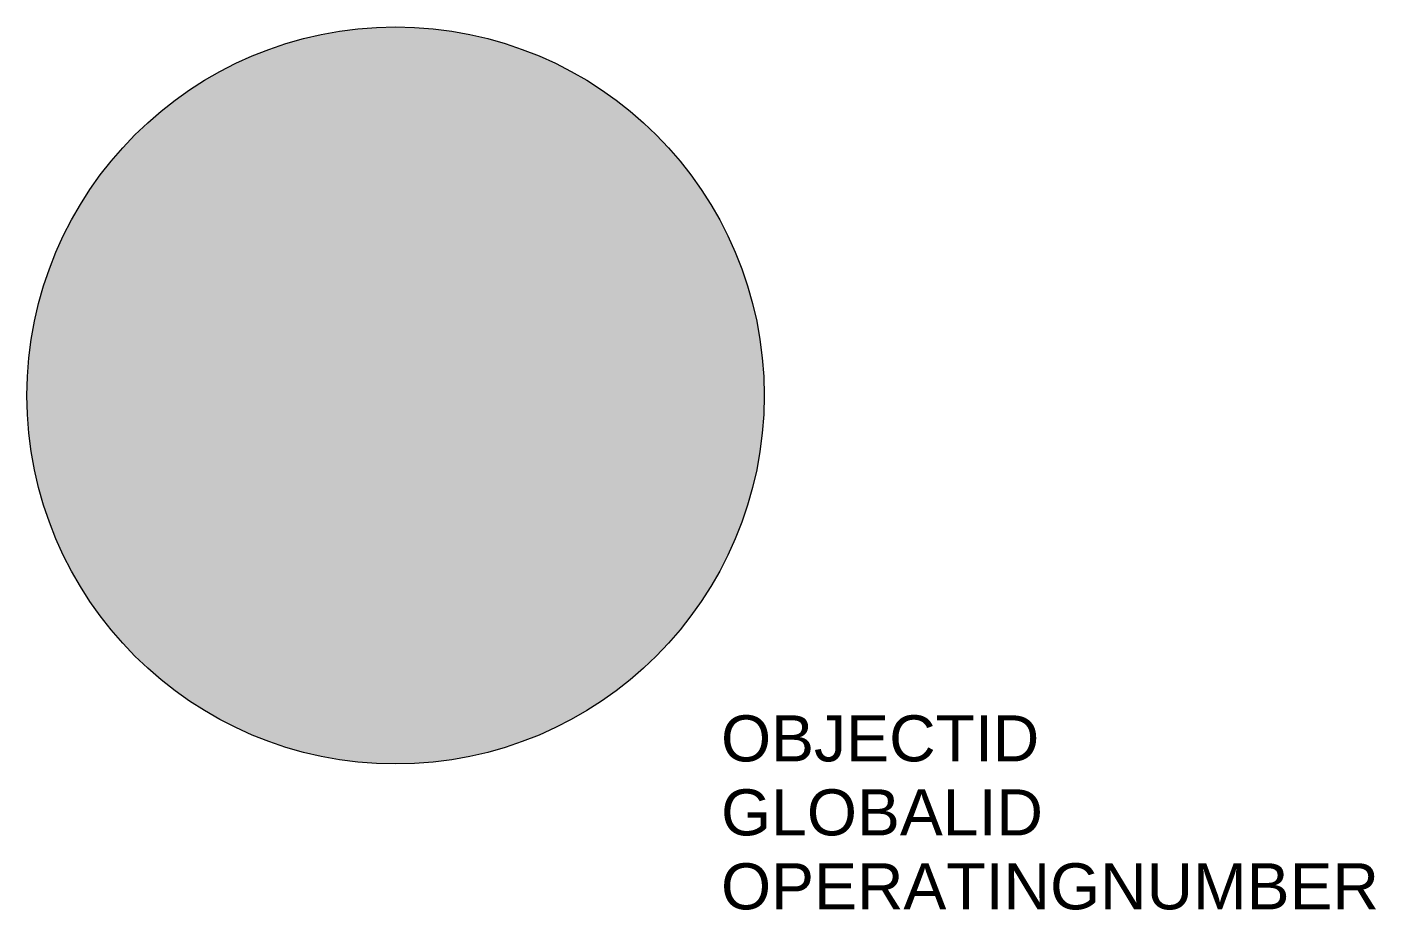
# Model space of a CAD drawing. Header units: feet. Extents: x -0.04 to 0.106, y -0.056 to 0.04.
import ezdxf

# ---------------------------------------------------------------- set-up
doc = ezdxf.new("R2010")
doc.units = ezdxf.units.FT
doc.header["$LTSCALE"] = 50
doc.header["$MEASUREMENT"] = 0
doc.linetypes.add('EESLU', pattern=[2, 1, 1])
doc.layers.add('MAP-ELEC-POLES', color=7, linetype='Continuous')
doc.styles.get("Standard").update_dxf_attribs({"font": 'arial.ttf'})

msp = doc.modelspace()

# ---------------------------------------------------------------- hatches: boundary and pattern name
at = {"layer": 'MAP-ELEC-POLES', "linetype": 'ByBlock', "true_color": 0x004c73, "transparency": 33554687}
h = msp.add_hatch(color=156, dxfattribs=at)
h.dxf.hatch_style = 1
h.paths.add_polyline_path([(0.04, 0, 1), (-0.04, 0, 1)])

# ---------------------------------------------------------------- linework, layer by layer
at = {"layer": 'MAP-ELEC-POLES', "color": 0, "linetype": 'ByBlock'}
msp.add_circle((0, 0), 0.04, dxfattribs=at)

# ---------------------------------------------------------------- texts
at = {"color": 0, "linetype": 'EESLU', "flags": 1}
for tag, p in [('OBJECTID', (0.03532, -0.03972)), ('GLOBALID', (0.03532, -0.04775)), ('OPERATINGNUMBER', (0.03532, -0.05578))]:
    msp.add_attdef(tag, p, '', height=0.005, dxfattribs=at)

doc.saveas('drawing.dxf')
